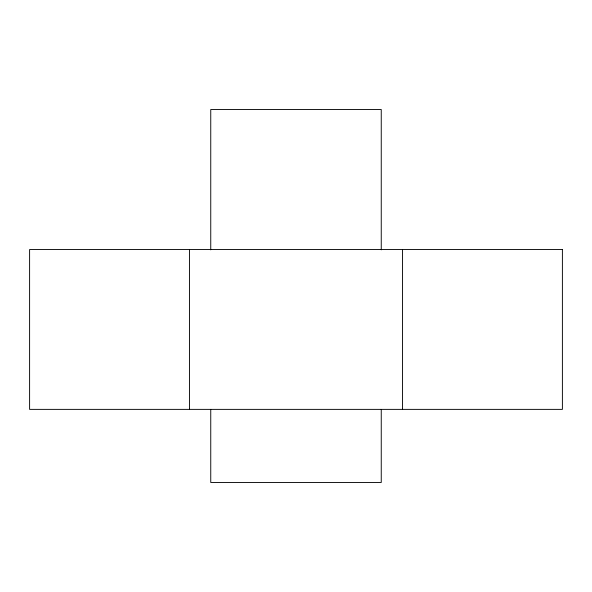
<?xml version="1.0" encoding="UTF-8"?>
<svg xmlns="http://www.w3.org/2000/svg" width="592" height="592" viewBox="0 0 592 592"><rect width="100%" height="100%" fill="white"/><g stroke="black" fill="none" stroke-linecap="round" stroke-linejoin="round"><path stroke-width="0.89" d="M402.56 249.535L402.56 409.375M381.248 249.839L381.248 109.52L210.752 109.52L210.752 249.839M381.248 409.553L381.248 482.48L210.752 482.48L210.752 409.553M189.44 249.535L189.44 409.375M562.393 249.535L29.607 249.535L29.6 409.375L562.393 409.375L562.4 249.535"/></g></svg>
